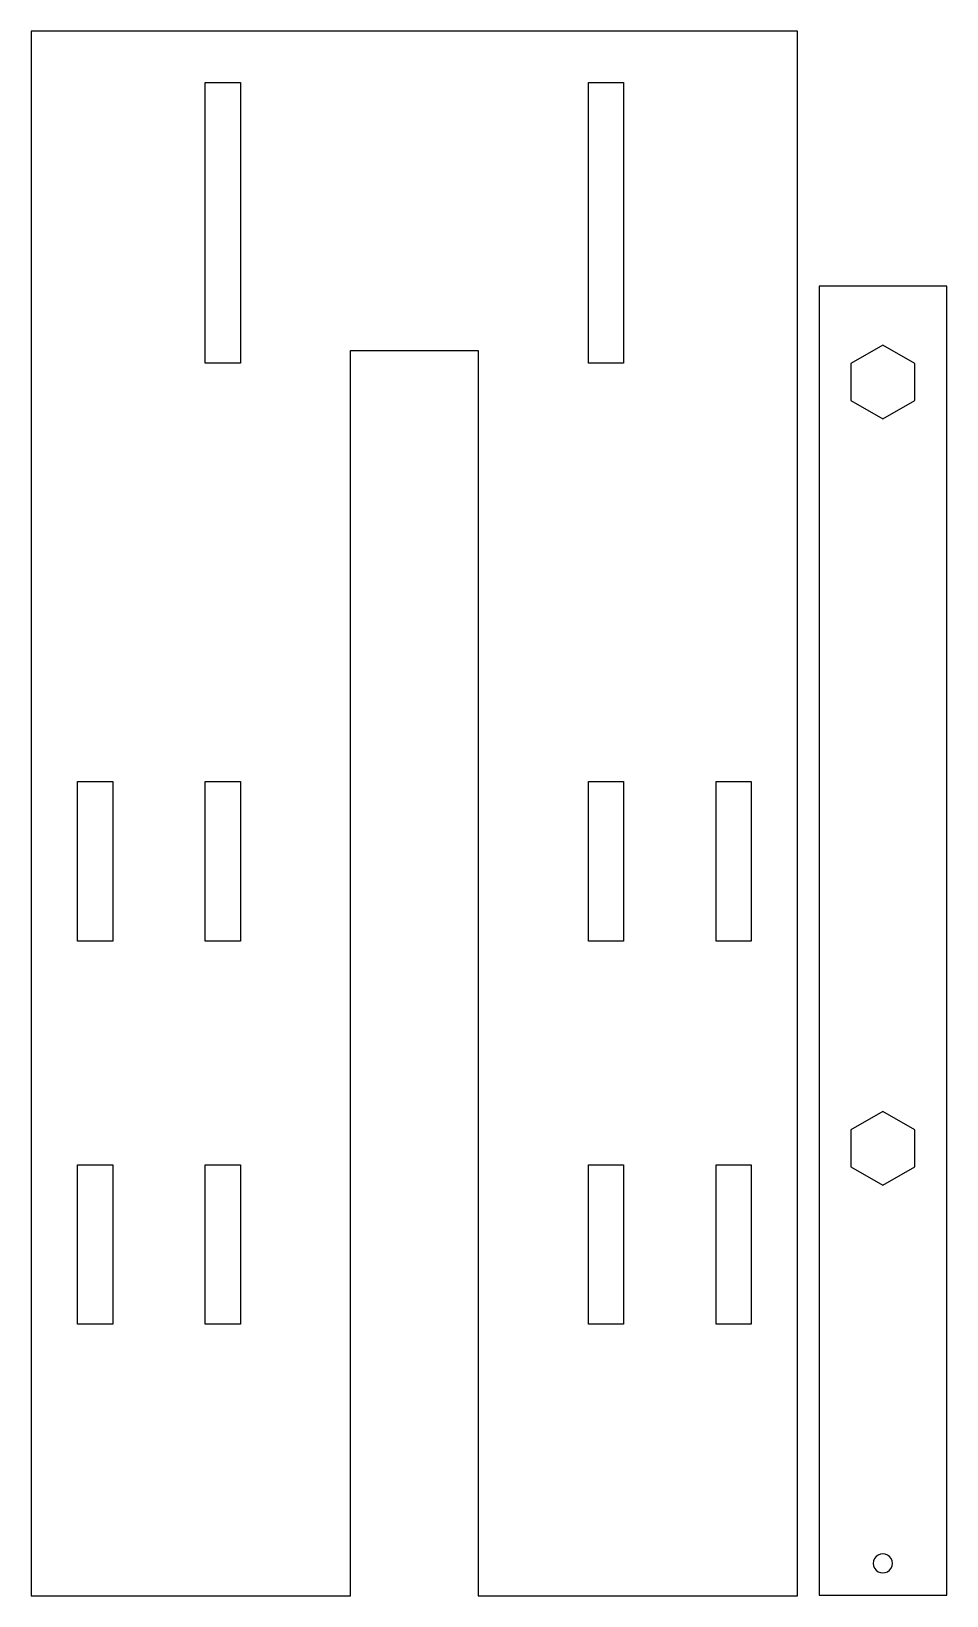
# Model space of a CAD drawing. Extents: x 10 to 153, y 11 to 256.
import ezdxf

# ---------------------------------------------------------------- set-up
doc = ezdxf.new("R2010")
doc.units = 0
doc.layers.add('Calque_1', color=7, linetype='CONTINUOUS')

msp = doc.modelspace()

# ---------------------------------------------------------------- linework, layer by layer
at = {"layer": 'Calque_1', "color": 7}
for p, q in [((129.547614, 255.547618), (9.547616, 255.547618)), ((9.547616, 255.547618), (9.547616, 10.54762)), ((129.547614, 10.54762), (129.547614, 255.547618)), ((36.797615, 247.547618), (42.297615, 247.547618)), ((36.797615, 203.547618), (36.797615, 247.547618)), ((42.297615, 247.547618), (42.297615, 203.547618)), ((96.797615, 247.547618), (102.297615, 247.547618)), ((96.797615, 203.547618), (96.797615, 247.547618)), ((102.297615, 247.547618), (102.297615, 203.547618)), ((152.92226, 215.60938), (132.92226, 215.60938)), ((132.92226, 215.60938), (132.92226, 10.60938)), ((152.92226, 10.60938), (152.92226, 215.60938)), ((142.92226, 206.38288), (137.92226, 203.49613)), ((147.92226, 203.49613), (142.92226, 206.38288)), ((42.297615, 203.547618), (36.797615, 203.547618)), ((59.547615, 10.54762), (59.547615, 205.547618)), ((59.547615, 205.547618), (79.547615, 205.547618)), ((79.547615, 205.547618), (79.547615, 10.54762)), ((102.297615, 203.547618), (96.797615, 203.547618)), ((137.92226, 203.49613), (137.92226, 197.72263)), ((147.92226, 197.72263), (147.92226, 203.49613)), ((137.92226, 197.72263), (142.92226, 194.83588)), ((142.92226, 194.83588), (147.92226, 197.72263)), ((16.797616, 138.047619), (22.297615, 138.047619)), ((16.797616, 113.047619), (16.797616, 138.047619)), ((22.297615, 138.047619), (22.297615, 113.047619)), ((36.797615, 138.047619), (42.297615, 138.047619)), ((36.797615, 113.047619), (36.797615, 138.047619)), ((42.297615, 138.047619), (42.297615, 113.047619)), ((96.797615, 138.047619), (102.297615, 138.047619)), ((96.797615, 113.047619), (96.797615, 138.047619)), ((102.297615, 138.047619), (102.297615, 113.047619)), ((116.797615, 138.047619), (122.297614, 138.047619)), ((116.797615, 113.047619), (116.797615, 138.047619)), ((122.297614, 138.047619), (122.297614, 113.047619)), ((22.297615, 113.047619), (16.797616, 113.047619)), ((42.297615, 113.047619), (36.797615, 113.047619)), ((102.297615, 113.047619), (96.797615, 113.047619)), ((122.297614, 113.047619), (116.797615, 113.047619)), ((142.92226, 86.382883), (137.92226, 83.496131)), ((147.92226, 83.496131), (142.92226, 86.382883)), ((137.92226, 83.496131), (137.92226, 77.722629)), ((147.92226, 77.722629), (147.92226, 83.496131)), ((16.797616, 78.047619), (22.297615, 78.047619)), ((16.797616, 53.04762), (16.797616, 78.047619)), ((22.297615, 78.047619), (22.297615, 53.04762)), ((36.797615, 78.047619), (42.297615, 78.047619)), ((36.797615, 53.04762), (36.797615, 78.047619)), ((42.297615, 78.047619), (42.297615, 53.04762)), ((96.797615, 78.047619), (102.297615, 78.047619)), ((96.797615, 53.04762), (96.797615, 78.047619)), ((102.297615, 78.047619), (102.297615, 53.04762)), ((116.797615, 78.047619), (122.297614, 78.047619)), ((116.797615, 53.04762), (116.797615, 78.047619)), ((122.297614, 78.047619), (122.297614, 53.04762)), ((137.92226, 77.722629), (142.92226, 74.835877)), ((142.92226, 74.835877), (147.92226, 77.722629)), ((22.297615, 53.04762), (16.797616, 53.04762)), ((42.297615, 53.04762), (36.797615, 53.04762)), ((102.297615, 53.04762), (96.797615, 53.04762)), ((122.297614, 53.04762), (116.797615, 53.04762)), ((144.42226, 15.60938), (144.42226, 15.60938)), ((9.547616, 10.54762), (59.547615, 10.54762)), ((79.547615, 10.54762), (129.547614, 10.54762)), ((132.92226, 10.60938), (152.92226, 10.60938))]:
    msp.add_line(p, q, dxfattribs=at)
for points in [[(143.67226, 16.908418), (143.208158, 17.176367), (142.636362, 17.176367), (142.17226, 16.908418)], [(142.17226, 16.908418), (141.708158, 16.640469), (141.42226, 16.145278), (141.42226, 15.60938)], [(141.42226, 15.60938), (141.42226, 15.073482), (141.708158, 14.578291), (142.17226, 14.310342)], [(144.42226, 15.60938), (144.42226, 16.145278), (144.136362, 16.640469), (143.67226, 16.908418)], [(143.67226, 14.310342), (144.136362, 14.578291), (144.42226, 15.073482), (144.42226, 15.60938)], [(142.17226, 14.310342), (142.636362, 14.042393), (143.208158, 14.042393), (143.67226, 14.310342)]]:
    msp.add_open_spline(points, degree=3, dxfattribs=at)

doc.saveas('drawing.dxf')
